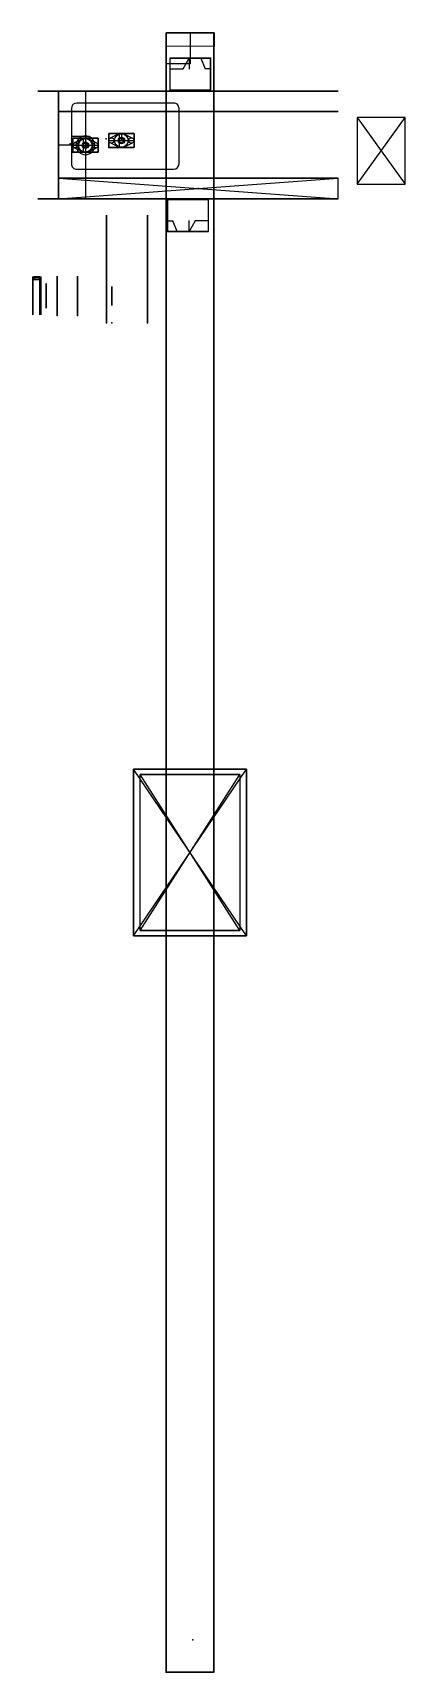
# Model space of a CAD drawing. Header units: centimetres. Extents: x -30 to 39, y -6 to 299.
import ezdxf

# ---------------------------------------------------------------- set-up
doc = ezdxf.new("R2010")
doc.units = ezdxf.units.CM
doc.header["$MEASUREMENT"] = 0
for name, color, linetype in [('End Post Mounting System v12_Sketch1', 7, 'Continuous'), ('End Post Mounting System v12_Sketch10', 7, 'Continuous'), ('End Post Mounting System v12_Sketch11', 7, 'Continuous'), ('End Post Mounting System v12_Sketch12', 7, 'Continuous'), ('End Post Mounting System v12_Sketch13', 7, 'Continuous'), ('End Post Mounting System v12_Sketch14', 7, 'Continuous'), ('End Post Mounting System v12_Sketch15', 7, 'Continuous'), ('End Post Mounting System v12_Sketch16', 7, 'Continuous'), ('End Post Mounting System v12_Sketch17', 7, 'Continuous'), ('End Post Mounting System v12_Sketch18', 7, 'Continuous'), ('End Post Mounting System v12_Sketch19', 7, 'Continuous'), ('End Post Mounting System v12_Sketch2', 7, 'Continuous'), ('End Post Mounting System v12_Sketch3', 7, 'Continuous'), ('End Post Mounting System v12_Sketch4', 7, 'Continuous'), ('End Post Mounting System v12_Sketch5', 7, 'Continuous'), ('End Post Mounting System v12_Sketch6', 7, 'Continuous'), ('End Post Mounting System v12_Sketch7', 7, 'Continuous'), ('End Post Mounting System v12_Sketch8', 7, 'Continuous'), ('End Post Mounting System v12_Sketch9', 7, 'Continuous'), ('End Post v2_Sketch1', 7, 'Continuous'), ('End Post v2_Sketch2', 7, 'Continuous'), ('End Post v2_Sketch3', 7, 'Continuous'), ('Motor Bearing v2_Sketch1', 7, 'Continuous'), ('Motor Bearing v2_Sketch2', 7, 'Continuous'), ('Motor Bearing v2_Sketch3', 7, 'Continuous'), ('Motor Bearing v2_Sketch4', 7, 'Continuous'), ('Motor Bearing v2_Sketch5', 7, 'Continuous'), ('Motor Box v3_Sketch1', 7, 'Continuous'), ('Motor Box v3_Sketch2', 7, 'Continuous'), ('Motor Box v3_Sketch3', 7, 'Continuous'), ('Motor Box v3_Sketch4', 7, 'Continuous'), ('Motor Post End Assembly v17_Sketch1', 7, 'Continuous'), ('Motor Post End Assembly v17_Sketch2', 7, 'Continuous'), ('Motor Post End Assembly v17_Sketch3', 7, 'Continuous'), ('Motor Post End Assembly v17_Sketch4', 7, 'Continuous'), ('motor shaft_wood spacer v1_Sketch1', 7, 'Continuous'), ('motor shaft_wood spacer v1_Sketch2', 7, 'Continuous'), ('Timing Belt Pulley v3_Sketch1', 7, 'Continuous'), ('Timing Belt Pulley v3_Sketch2', 7, 'Continuous'), ('Timing Belt Pulley v3_Sketch3', 7, 'Continuous'), ('Timing Belt Pulley v3_Sketch4', 7, 'Continuous'), ('Timing Belt Pulley v3_Sketch5', 7, 'Continuous'), ('Timing Belt Pulley v3_Sketch6', 7, 'Continuous'), ('Timing Belt Pulley v3_Sketch7', 7, 'Continuous'), ('Timing Belt Pulley v3_Sketch8', 7, 'Continuous'), ('Wood Corner Bracket v1_Sketch1', 7, 'Continuous'), ('Wood Corner Bracket v1_Sketch2', 7, 'Continuous'), ('Wood Corner Bracket v1_Sketch3', 7, 'Continuous'), ('Wood Corner Bracket v1_Sketch4', 7, 'Continuous')]:
    doc.layers.add(name, color=color, linetype=linetype)

# ---------------------------------------------------------------- blocks, each defined once
blk = doc.blocks.new('EndPostv2')
at = {"layer": 'End Post v2_Sketch1'}
for p, q in [((4.45, 0, 4.45), (-4.45, 0, 4.45)), ((-4.45, 0, 4.45), (-4.45, 0, -4.45)), ((-4.45, 0, -4.45), (4.45, 0, -4.45)), ((4.45, 0, 4.45), (-4.45, 0, -4.45)), ((-4.45, 0, 4.45), (4.45, 0, -4.45)), ((4.45, 0, -4.45), (4.45, 0, 4.45))]:
    blk.add_line(p, q, dxfattribs=at)
blk.add_point((0, 0), dxfattribs=at)
blk.add_point((0, 0), dxfattribs=at)
at = {"layer": 'End Post v2_Sketch2'}
for p, q in [((4.45, 304.8, 4.45), (-4.45, 304.8, 4.45)), ((-4.45, 304.8, 4.45), (-4.45, 0, 4.45)), ((-4.45, 304.8, 4.45), (4.45, 304.8, 4.45)), ((4.45, 302.26, 4.45), (-4.45, 302.29, 4.45)), ((0, 304.8, 4.45), (0, 299.03, 4.45)), ((4.45, 0, 4.45), (4.45, 304.8, 4.45)), ((4.45, 304.8, 4.45), (4.45, 302.26, 4.45)), ((0, 299.03, 4.45), (-4.45, 299.03, 4.45)), ((-4.45, 0, 4.45), (4.45, 0, 4.45))]:
    blk.add_line(p, q, dxfattribs=at)
blk.add_point((0, 0, 4.45), dxfattribs=at)
at = {"layer": 'End Post v2_Sketch3'}
for p, q in [((-4.45, 0, 4.45), (-4.45, 304.8, 4.45)), ((-4.45, 304.8, 4.45), (-4.45, 304.8, -4.45)), ((-4.45, 304.8, -4.45), (-4.45, 0, -4.45)), ((-4.45, 299.03, 4.45), (-4.45, 299.06, -4.45)), ((-4.45, 0, -4.45), (-4.45, 0, 4.45))]:
    blk.add_line(p, q, dxfattribs=at)
for p in [(-4.45, 299.06, -4.45), (-4.45, 299.03, 4.45), (-4.45, 299.03, 4.45), (-4.45, 0)]:
    blk.add_point(p, dxfattribs=at)
blk = doc.blocks.new('MotorBoxv3')
at = {"layer": 'Motor Box v3_Sketch1'}
for p, q in [((0, 0), (20, 0)), ((20, 0, -12.3), (0, 0, -12.3)), ((0, 0, -12.3), (0, 0)), ((20, 0), (20, 0, -12.3))]:
    blk.add_line(p, q, dxfattribs=at)
blk.add_point((0, 0), dxfattribs=at)
at = {"layer": 'Motor Box v3_Sketch2'}
for p, q in [((0, 7.62, -11.3), (0, 7.62, -1)), ((1, 7.62), (19, 7.62)), ((19, 7.62, -12.3), (1, 7.62, -12.3)), ((5, 7.62), (5, 7.62, -12.3)), ((5, 7.62), (5, 7.62, -6.15)), ((20, 7.62, -1), (20, 7.62, -11.3))]:
    blk.add_line(p, q, dxfattribs=at)
at = {"layer": 'Motor Box v3_Sketch2', "extrusion": (0, 1, 0)}
blk.add_circle((-5, -6.15, 7.62), 1.75, dxfattribs=at)
for centre, start, end in [((-1, -11.3, 7.62), 270, 0), ((-1, -1, 7.62), 0, 90), ((-19, -1, 7.62), 90, 180), ((-19, -11.3, 7.62), 180, 270)]:
    blk.add_arc(centre, 1, start, end, dxfattribs=at)
at = {"layer": 'Motor Box v3_Sketch2'}
for p in [(0, 7.62), (5, 7.62, -6.15), (10.6, 7.62, -5.66)]:
    blk.add_point(p, dxfattribs=at)
at = {"layer": 'Motor Box v3_Sketch3', "extrusion": (0, 1, 0)}
for radius in [1.75, 1.37]:
    blk.add_circle((-5, -6.15, 6.62), radius, dxfattribs=at)
at = {"layer": 'Motor Box v3_Sketch3'}
blk.add_point((0, 6.62), dxfattribs=at)
at = {"layer": 'Motor Box v3_Sketch4'}
for p, q in [((0, 7.62, -11.3), (0, 7.62, -1)), ((1, 7.62), (19, 7.62)), ((19, 7.62, -12.3), (1, 7.62, -12.3)), ((20, 7.62, -1), (20, 7.62, -11.3))]:
    blk.add_line(p, q, dxfattribs=at)
at = {"layer": 'Motor Box v3_Sketch4', "extrusion": (0, 1, 0)}
blk.add_circle((-5, -6.15, 7.62), 1.75, dxfattribs=at)
for centre, start, end in [((-1, -11.3, 7.62), 270, 0), ((-1, -1, 7.62), 0, 90), ((-19, -1, 7.62), 90, 180), ((-19, -11.3, 7.62), 180, 270)]:
    blk.add_arc(centre, 1, start, end, dxfattribs=at)
at = {"layer": 'Motor Box v3_Sketch4'}
blk.add_point((0, 7.62), dxfattribs=at)
blk = doc.blocks.new('motorshaft_woodspacerv1')
at = {"layer": 'motor shaft_wood spacer v1_Sketch1'}
for p, q in [((0, 0), (7.3, 0)), ((7.3, 0, 8.8), (0, 0, 8.8)), ((0, 0, 8.8), (0, 0)), ((7.3, 0), (7.3, 0, 8.8))]:
    blk.add_line(p, q, dxfattribs=at)
blk.add_point((0, 0), dxfattribs=at)
at = {"layer": 'motor shaft_wood spacer v1_Sketch2'}
for p, q in [((0, 3.81, 8.8), (7.3, 3.81, 8.8)), ((7.3, 3.81), (0, 3.81)), ((0, 3.81), (0, 3.81, 8.8)), ((3.65, 3.81), (3.65, 3.81, 8.8)), ((3.65, 3.81, 8.8), (3.65, 3.81, 4.4)), ((3.65, 3.81, 4.4), (7.3, 3.81, 4.4)), ((7.3, 3.81, 8.8), (7.3, 3.81))]:
    blk.add_line(p, q, dxfattribs=at)
at = {"layer": 'motor shaft_wood spacer v1_Sketch2', "extrusion": (0, 1, 0)}
blk.add_circle((-3.65, 4.4, 3.81), 1.3, dxfattribs=at)
at = {"layer": 'motor shaft_wood spacer v1_Sketch2'}
blk.add_point((0, 3.81), dxfattribs=at)
blk = doc.blocks.new('TimingBeltPulleyv3')
at = {"layer": 'Timing Belt Pulley v3_Sketch1', "extrusion": (0, 1, 0)}
blk.add_circle((0, 0), 3.5, dxfattribs=at)
at = {"layer": 'Timing Belt Pulley v3_Sketch1'}
blk.add_point((0, 0), dxfattribs=at)
at = {"layer": 'Timing Belt Pulley v3_Sketch2', "extrusion": (0, 1, 0)}
for radius in [3.5, 2.35]:
    blk.add_circle((0, 0, 1.5), radius, dxfattribs=at)
at = {"layer": 'Timing Belt Pulley v3_Sketch2'}
blk.add_point((0, 1.5), dxfattribs=at)
at = {"layer": 'Timing Belt Pulley v3_Sketch3', "extrusion": (0, 1, 0)}
for radius in [2.3, 0.4]:
    blk.add_circle((0, 0, 2.5), radius, dxfattribs=at)
at = {"layer": 'Timing Belt Pulley v3_Sketch3'}
blk.add_point((0, 2.5), dxfattribs=at)
at = {"layer": 'Timing Belt Pulley v3_Sketch4'}
for q in [(0.09, 0, -2.5), (0.12, 1.5, -3.5)]:
    blk.add_line((0.12, 0, -3.5), q, dxfattribs=at)
at = {"layer": 'Timing Belt Pulley v3_Sketch4', "extrusion": (0, -1, 0)}
for centre in [(0, 0, -1.5), (0, 0)]:
    blk.add_circle(centre, 3.5, dxfattribs=at)
at = {"layer": 'Timing Belt Pulley v3_Sketch4'}
blk.add_point((0.08, 0.31, -3.5), dxfattribs=at)
at = {"layer": 'Timing Belt Pulley v3_Sketch5'}
for p, q in [((0.11, 0.19, -3.16), (0.11, 1.31, -3.16)), ((0.11, 1.31, -3.16), (0.12, 1.31, -3.56)), ((0.12, 0.19, -3.56), (0.11, 0.19, -3.16)), ((0.12, 1.5, -3.5), (0.12, 1.31, -3.56)), ((0.12, 1.31, -3.56), (0.12, 0.19, -3.56)), ((0.12, 0, -3.5), (0.12, 0.19, -3.56))]:
    blk.add_line(p, q, dxfattribs=at)
for p in [(0.12, 1.5, -3.5), (0.12, 0, -3.5)]:
    blk.add_point(p, dxfattribs=at)
at = {"layer": 'Timing Belt Pulley v3_Sketch6'}
blk.add_line((0.11, 1.31, -3.16), (0.11, 1.31, -3.01), dxfattribs=at)
for p in [(0.08, 0.31, -3.5), (0.11, 1.31, -3.16)]:
    blk.add_point(p, dxfattribs=at)
at = {"layer": 'Timing Belt Pulley v3_Sketch7'}
for p, q in [((0.11, 0.19, -3.16), (0.11, 1.31, -3.16)), ((0.11, 1.31, -3.16), (0.11, 1.31, -3.01)), ((0.11, 1.31, -3.01), (0.11, 0.19, -3.01)), ((0.11, 0.19, -3.01), (0.11, 0.19, -3.16))]:
    blk.add_line(p, q, dxfattribs=at)
for p in [(0.11, 0.19, -3.16), (0.12, 1.5, -3.5)]:
    blk.add_point(p, dxfattribs=at)
at = {"layer": 'Timing Belt Pulley v3_Sketch8'}
for p, q in [((-3.13, 1.31, 0.03), (-3.01, 1.31, 0.03)), ((-3, 1.31, -0.2), (-3.12, 1.31, -0.2)), ((-2.99, 1.31, 0.34), (-3.11, 1.31, 0.36)), ((-3.08, 1.31, -0.53), (-2.97, 1.31, -0.51)), ((-3.07, 1.31, 0.59), (-2.96, 1.31, 0.57)), ((-2.92, 1.31, -0.73), (-3.04, 1.31, -0.76)), ((-2.88, 1.31, 0.87), (-3, 1.31, 0.91)), ((-2.94, 1.31, -1.07), (-2.83, 1.31, -1.03)), ((-2.92, 1.31, 1.13), (-2.81, 1.31, 1.09)), ((-2.74, 1.31, -1.24), (-2.85, 1.31, -1.29)), ((-2.68, 1.31, 1.37), (-2.79, 1.31, 1.43)), ((-2.71, 1.31, -1.58), (-2.6, 1.31, -1.52)), ((-2.67, 1.31, 1.63), (-2.57, 1.31, 1.57)), ((-2.48, 1.31, -1.71), (-2.58, 1.31, -1.78)), ((-2.39, 1.31, 1.83), (-2.49, 1.31, 1.91)), ((-2.38, 1.31, -2.04), (-2.29, 1.31, -1.96)), ((-2.34, 1.31, 2.09), (-2.25, 1.31, 2)), ((-2.13, 1.31, -2.12), (-2.23, 1.31, -2.21)), ((-2.03, 1.31, 2.23), (-2.11, 1.31, 2.32)), ((-1.98, 1.31, -2.44), (-1.9, 1.31, -2.34)), ((-1.93, 1.31, 2.48), (-1.86, 1.31, 2.37)), ((-1.72, 1.31, -2.47), (-1.8, 1.31, -2.58)), ((-1.6, 1.31, 2.55), (-1.67, 1.31, 2.67)), ((-1.52, 1.31, -2.75), (-1.45, 1.31, -2.64)), ((-1.46, 1.31, 2.79), (-1.4, 1.31, 2.67)), ((-1.25, 1.31, -2.74), (-1.31, 1.31, -2.86)), ((-1.11, 1.31, 2.8), (-1.16, 1.31, 2.93)), ((-1, 1.31, -2.99), (-0.96, 1.31, -2.86)), ((-0.94, 1.31, 3.01), (-0.9, 1.31, 2.87)), ((-0.74, 1.31, -2.92), (-0.78, 1.31, -3.06)), ((-0.6, 1.31, 2.95), (-0.62, 1.31, 3.09)), ((-0.46, 1.31, -3.12), (-0.43, 1.31, -2.98)), ((-0.39, 1.31, 3.14), (-0.38, 1.31, 2.99)), ((-0.21, 1.31, -3), (-0.22, 1.31, -3.15)), ((-0.06, 1.31, 3.01), (-0.06, 1.31, 3.16)), ((0.11, 1.31, -3.16), (0.11, 1.31, -3.01)), ((0.17, 1.31, 3.16), (0.16, 1.31, 3.01)), ((0.33, 1.31, -2.99), (0.35, 1.31, -3.15)), ((0.48, 1.31, 2.97), (0.5, 1.31, 3.13)), ((0.67, 1.31, -3.1), (0.64, 1.31, -2.94)), ((0.74, 1.31, 3.08), (0.7, 1.31, 2.93)), ((0.86, 1.31, -2.88), (0.9, 1.31, -3.04)), ((1, 1.31, 2.84), (1.06, 1.31, 2.99)), ((1.22, 1.31, -2.93), (1.16, 1.31, -2.78)), ((1.28, 1.31, 2.91), (1.21, 1.31, 2.76)), ((1.36, 1.31, -2.68), (1.43, 1.31, -2.84)), ((1.49, 1.31, 2.61), (1.58, 1.31, 2.76)), ((1.72, 1.31, -2.67), (1.64, 1.31, -2.53)), ((1.78, 1.31, 2.64), (1.68, 1.31, 2.5)), ((1.82, 1.31, -2.4), (1.92, 1.31, -2.54)), ((1.93, 1.31, 2.31), (2.05, 1.31, 2.44)), ((2.18, 1.31, -2.33), (2.06, 1.31, -2.2)), ((2.23, 1.31, 2.28), (2.1, 1.31, 2.16)), ((2.22, 1.31, -2.04), (2.35, 1.31, -2.16)), ((2.31, 1.31, 1.92), (2.45, 1.31, 2.04)), ((2.56, 1.31, -1.9), (2.42, 1.31, -1.79)), ((2.6, 1.31, 1.85), (2.45, 1.31, 1.75)), ((2.54, 1.31, -1.61), (2.7, 1.31, -1.71)), ((2.62, 1.31, 1.48), (2.78, 1.31, 1.57)), ((2.86, 1.31, -1.42), (2.7, 1.31, -1.33)), ((2.89, 1.31, 1.36), (2.73, 1.31, 1.28)), ((2.79, 1.31, -1.13), (2.96, 1.31, -1.2)), ((2.84, 1.31, 0.99), (3.02, 1.31, 1.05)), ((3.07, 1.31, -0.88), (2.9, 1.31, -0.83)), ((3.09, 1.31, 0.82), (2.91, 1.31, 0.77)), ((2.95, 1.31, -0.61), (3.13, 1.31, -0.65)), ((2.97, 1.31, 0.46), (3.16, 1.31, 0.49)), ((3.19, 1.31, 0.25), (3, 1.31, 0.24)), ((3.18, 1.31, -0.32), (3, 1.31, -0.3)), ((3.01, 1.31, -0.07), (3.2, 1.31, -0.08))]:
    blk.add_line(p, q, dxfattribs=at)
at = {"layer": 'Timing Belt Pulley v3_Sketch8', "extrusion": (-2.87688e-17, -1, 1.90302e-18)}
blk.add_circle((0, 0, -1.31), 3.5, dxfattribs=at)
for centre, radius, start, end in [((0.03, 0, -1.31), 3.16, 179.4394, 183.675), ((0.03, 0, -1.31), 3.16, 169.2646, 173.501), ((0.03, 0, -1.31), 3.16, 189.6132, 193.8495), ((0, -0.03, -1.31), 3.01, 172.7869, 178.7869), ((0.01, -0.03, -1.31), 3.01, 183.0726, 189.0726), ((0.03, 0, -1.31), 3.16, 159.0854, 163.3241), ((-0.01, -0.03, -1.31), 3.01, 162.5012, 168.5012), ((0.03, 0, -1.31), 3.16, 199.7898, 204.0283), ((0.01, -0.03, -1.31), 3.01, 193.3583, 199.3583), ((-0.01, -0.03, -1.31), 3.01, 152.2155, 158.2155), ((0.03, 0, -1.31), 3.16, 148.8982, 153.1406), ((0.02, -0.03, -1.31), 3.01, 203.644, 209.644), ((0.03, 0, -1.31), 3.16, 209.9726, 214.2146), ((-0.02, -0.03, -1.31), 3.01, 141.9298, 147.9298), ((0.03, 0, -1.31), 3.16, 138.7001, 142.9474), ((0.02, -0.03, -1.31), 3.01, 213.9298, 219.9298), ((0.03, 0, -1.31), 3.16, 220.1649, 224.4118), ((-0.02, -0.03, -1.31), 3.01, 131.644, 137.644), ((0.03, -0.02, -1.31), 3.01, 224.2155, 230.2155), ((0.03, 0, -1.31), 3.16, 128.488, 132.7415), ((0.03, 0, -1.31), 3.16, 230.3697, 234.6226), ((-0.03, -0.02, -1.31), 3.01, 121.3583, 127.3583), ((0.03, -0.02, -1.31), 3.01, 234.5012, 240.5012), ((0.03, 0, -1.31), 3.16, 118.2597, 122.5202), ((0.03, 0, -1.31), 3.16, 240.5896, 244.8494), ((-0.03, -0.02, -1.31), 3.01, 111.0726, 117.0726), ((0.03, -0.01, -1.31), 3.01, 244.7869, 250.7869), ((0.03, 0, -1.31), 3.16, 108.0134, 112.2815), ((0.03, 0, -1.31), 3.16, 250.8267, 255.0943), ((-0.03, -0.01, -1.31), 3.01, 100.7869, 106.7869), ((0.03, -0.01, -1.31), 3.01, 255.0726, 261.0726), ((0.03, 0, -1.31), 3.16, 97.7476, 102.024), ((0.03, 0, -1.31), 3.16, 261.0827, 265.3583), ((-0.03, 0, -1.31), 3.01, 90.5012, 96.5012), ((0.03, 0, -1.31), 3.01, 265.3583, 271.3583), ((0.03, 0, -1.31), 3.16, 87.4619, 91.7467), ((0.03, 0, -1.31), 3.16, 271.3583, 275.6424), ((-0.03, 0, -1.31), 3.01, 80.2155, 86.2155), ((0.03, 0.01, -1.31), 3.01, 275.644, 281.644), ((0.03, 0, -1.31), 3.16, 77.1562, 81.4492), ((0.03, 0, -1.31), 3.16, 281.6541, 285.9464), ((-0.03, 0.01, -1.31), 3.01, 69.9298, 75.9298), ((0.03, 0.01, -1.31), 3.01, 285.9298, 291.9298), ((0.03, 0, -1.31), 3.16, 66.8312, 71.1321), ((-0.03, 0.01, -1.31), 3.01, 59.644, 65.644), ((0.03, 0, -1.31), 3.16, 291.9696, 296.2699), ((0.03, 0.02, -1.31), 3.01, 296.2155, 302.2155), ((0.03, 0, -1.31), 3.16, 56.488, 60.7963), ((-0.03, 0.02, -1.31), 3.01, 49.3583, 55.3583), ((0.03, 0, -1.31), 3.16, 302.3039, 306.6116), ((0.03, 0.02, -1.31), 3.01, 306.5012, 312.5012), ((0.03, 0, -1.31), 3.16, 46.1286, 50.4435), ((-0.02, 0.02, -1.31), 3.01, 39.0726, 45.0726), ((0.03, 0, -1.31), 3.16, 312.6554, 316.9697), ((0.02, 0.03, -1.31), 3.01, 316.7869, 322.7869), ((0.03, 0, -1.31), 3.16, 35.7554, 40.0757), ((-0.02, 0.03, -1.31), 3.01, 28.7869, 34.7869), ((0.02, 0.03, -1.31), 3.01, 327.0726, 333.0726), ((0.03, 0, -1.31), 3.16, 323.022, 327.3419), ((-0.01, 0.03, -1.31), 3.01, 18.5012, 24.5012), ((0.03, 0, -1.31), 3.16, 25.3711, 29.6956), ((0.01, 0.03, -1.31), 3.01, 337.3583, 343.3583), ((0.03, 0, -1.31), 3.16, 333.4012, 337.7254), ((-0.01, 0.03, -1.31), 3.01, 8.2155, 14.2155), ((0, 0.03, -1.31), 3.01, 347.644, 353.644), ((0, 0.03, -1.31), 3.01, 357.9298, 3.9298), ((0.03, 0, -1.31), 3.16, 14.9789, 19.3063), ((0.03, 0, -1.31), 3.16, 343.7898, 348.117), ((0.03, 0, -1.31), 3.16, 4.5822, 8.9111), ((0.03, 0, -1.31), 3.16, 354.1847, 358.5134)]:
    blk.add_arc(centre, radius, start, end, dxfattribs=at)
at = {"layer": 'Timing Belt Pulley v3_Sketch8'}
blk.add_point((0, 1.31), dxfattribs=at)
blk = doc.blocks.new('MotorBearingv2')
at = {"layer": 'Motor Bearing v2_Sketch1'}
for p, q in [((0, 0), (2.6, 0)), ((2.6, 0, 4.7), (0, 0, 4.7)), ((0, 0, 4.7), (0, 0)), ((2.6, 0), (2.6, 0, 4.7))]:
    blk.add_line(p, q, dxfattribs=at)
blk.add_point((0, 0), dxfattribs=at)
at = {"layer": 'Motor Bearing v2_Sketch2'}
for p, q in [((0, 1, 4.7), (2.6, 1, 4.7)), ((2.6, 1), (0, 1)), ((0, 1), (0, 1, 4.7)), ((1.3, 1), (1.3, 1, 4.7)), ((2.6, 1, 2.35), (1.3, 1, 2.35)), ((2.6, 1, 4.7), (2.6, 1))]:
    blk.add_line(p, q, dxfattribs=at)
at = {"layer": 'Motor Bearing v2_Sketch2', "extrusion": (0, 1, 0)}
blk.add_circle((-1.3, 2.35, 1), 1.25, dxfattribs=at)
at = {"layer": 'Motor Bearing v2_Sketch2'}
blk.add_point((0, 1), dxfattribs=at)
at = {"layer": 'Motor Bearing v2_Sketch3', "extrusion": (0, 1, 0)}
for radius in [1.25, 0.6]:
    blk.add_circle((-1.3, 2.35, 1), radius, dxfattribs=at)
at = {"layer": 'Motor Bearing v2_Sketch3'}
blk.add_point((0, 1), dxfattribs=at)
at = {"layer": 'Motor Bearing v2_Sketch4', "extrusion": (0, 1, 0)}
for radius in [0.6, 0.4]:
    blk.add_circle((-1.3, 2.35, 1.35), radius, dxfattribs=at)
at = {"layer": 'Motor Bearing v2_Sketch4'}
blk.add_point((0, 1.35), dxfattribs=at)
at = {"layer": 'Motor Bearing v2_Sketch5'}
for p, q in [((0, 0.5), (0, 0.5, 4.7)), ((0, 0.5, 4.7), (2.6, 0.5, 4.7)), ((2.6, 0.5), (0, 0.5)), ((2.6, 0.5), (0, 0.5)), ((0, 0.5, 2), (0.85, 0.5, 0.28)), ((0, 0.5, 2), (2.6, 0.5, 2)), ((0, 0.5, 4.7), (1.3, 0.5, 4.7)), ((0, 0.5, 4.7), (0, 0.5, 2.7)), ((0, 0.5, 2.7), (0.85, 0.5, 4.42)), ((2.6, 0.5, 2), (1.75, 0.5, 0.28)), ((2.6, 0.5, 2.7), (1.75, 0.5, 4.42)), ((2.6, 0.5, 4.7), (2.6, 0.5)), ((2.6, 0.5, 4.7), (2.6, 0.5, 2.7))]:
    blk.add_line(p, q, dxfattribs=at)
at = {"layer": 'Motor Bearing v2_Sketch5', "extrusion": (0, 1, 0)}
for centre, radius in [((-1.3, 2.35, 0.5), 1.25), ((-1.3, 0.5, 0.5), 0.5), ((-1.3, 4.2, 0.5), 0.5)]:
    blk.add_circle(centre, radius, dxfattribs=at)
at = {"layer": 'Motor Bearing v2_Sketch5'}
for p in [(0, 0.5), (1.3, 0.5), (1.6, 0.5, -0.5)]:
    blk.add_point(p, dxfattribs=at)
blk = doc.blocks.new('EndPostMountingSystemv12')
at = {"layer": 'End Post Mounting System v12_Sketch1'}
for p, q in [((1.91, 0, 26), (-1.91, 0, 26)), ((-1.91, 0, 26), (-1.91, 0, -26)), ((-1.91, 0, -26), (1.91, 0, -26)), ((1.91, 0, 26), (-1.91, 0, -26)), ((-1.91, 0, 26), (1.91, 0, -26)), ((1.91, 0, -26), (1.91, 0, 26))]:
    blk.add_line(p, q, dxfattribs=at)
blk.add_point((0, 0), dxfattribs=at)
blk.add_point((0, 0), dxfattribs=at)
at = {"layer": 'End Post Mounting System v12_Sketch10'}
blk.add_point((1.91, 4.45), dxfattribs=at)
at = {"layer": 'End Post Mounting System v12_Sketch11'}
for p, q in [((14.29, 0, 26), (14.29, 8.89, 26)), ((14.29, 8.89, 26), (14.29, 8.89, -26)), ((14.29, 8.89, -26), (14.29, 0, -26)), ((14.29, 0, -26), (14.29, 8.89, -26)), ((14.29, 4.45, -26), (14.29, 4.45, 26)), ((14.29, 0, -17.11), (14.29, 3.81, -17.11)), ((14.29, 3.81, -17.11), (14.29, 3.81, -26)), ((14.29, 3.81, -26), (14.29, 0, -26)), ((14.29, 0, -26), (14.29, 0, 26)), ((14.29, 0, 26), (14.29, 0, -26)), ((14.29, 0, -26), (14.29, 0, -17.11))]:
    blk.add_line(p, q, dxfattribs=at)
blk.add_point((14.29, 0), dxfattribs=at)
at = {"layer": 'End Post Mounting System v12_Sketch12'}
for p, q in [((14.29, 0, 26), (14.29, 8.89, 26)), ((14.29, 8.89, 26), (14.29, 8.89, -26)), ((14.29, 8.89, -26), (14.29, 3.81, -26)), ((14.29, 3.81, -17.11), (14.29, 0, -17.11)), ((14.29, 3.81, -26), (14.29, 3.81, -17.11)), ((14.29, 0, -8.22), (14.29, 3.81, -8.22)), ((14.29, 3.81, -8.22), (14.29, 3.81, -17.11)), ((14.29, 3.81, -17.11), (14.29, 0, -17.11)), ((14.29, 0, -17.11), (14.29, 0, 26)), ((14.29, 0, -17.11), (14.29, 0, -8.22))]:
    blk.add_line(p, q, dxfattribs=at)
blk.add_point((14.29, 0), dxfattribs=at)
at = {"layer": 'End Post Mounting System v12_Sketch13'}
for p, q in [((14.29, 0, 26), (14.29, 8.89, 26)), ((14.29, 8.89, 26), (14.29, 8.89, -26)), ((14.29, 8.89, -26), (14.29, 3.81, -26)), ((14.29, 0, 26), (14.29, 8.89, 26)), ((14.29, 4.72, 0.68), (14.29, 6.62, 0.68)), ((14.29, 6.62, 0.68), (14.29, 6.62, 26)), ((14.29, 6.62, 26), (14.29, 2.81, 26)), ((14.29, 2.81, 0.68), (14.29, 6.62, 0.68)), ((14.29, 4.45, 26), (14.29, 5, -26)), ((14.29, 3.81, 0.67), (14.29, 4.72, 0.68)), ((14.29, 3.81, -26), (14.29, 3.81, 0.67)), ((14.29, 3.81, 0.67), (14.29, 0, 0.67)), ((14.29, 2.81, 26), (14.29, 2.81, 0.68)), ((14.29, 0, 0.67), (14.29, 0, 26))]:
    blk.add_line(p, q, dxfattribs=at)
blk.add_point((14.29, 0), dxfattribs=at)
at = {"layer": 'End Post Mounting System v12_Sketch14'}
for p, q in [((3.58, 25.57, 22.58), (3.58, 25.57, 4.58)), ((14.88, 25.57, 23.58), (4.58, 25.57, 23.58)), ((4.58, 25.57, 3.58), (14.88, 25.57, 3.58)), ((9.73, 25.57, 23.58), (9.73, 25.57, 20.31)), ((15.88, 25.57, 4.58), (15.88, 25.57, 22.58)), ((14.29, 6.62, 26), (1.91, 6.62, 26)), ((14.29, 6.62, 26), (8.1, 6.62, 26))]:
    blk.add_line(p, q, dxfattribs=at)
at = {"layer": 'End Post Mounting System v12_Sketch14', "extrusion": (-1.0783e-14, -1, -7.01347e-30)}
for centre, start, end in [((4.58, 22.58, -25.57), 90, 180), ((4.58, 4.58, -25.57), 180, 270), ((14.88, 22.58, -25.57), 360, 90), ((14.88, 4.58, -25.57), 270, 360)]:
    blk.add_arc(centre, 1, start, end, dxfattribs=at)
at = {"layer": 'End Post Mounting System v12_Sketch14'}
for p in [(0, 25.57), (14.29, 6.62, 26)]:
    blk.add_point(p, dxfattribs=at)
at = {"layer": 'End Post Mounting System v12_Sketch15'}
blk.add_line((8.1, 6.62, 26), (8.1, 6.62, 22.73), dxfattribs=at)
at = {"layer": 'End Post Mounting System v12_Sketch15', "extrusion": (0, 1, 0)}
blk.add_circle((-8.03, 20.98, 6.62), 1.75, dxfattribs=at)
at = {"layer": 'End Post Mounting System v12_Sketch15'}
for p in [(8.1, 6.62, 13.34), (8.1, 6.62, 26)]:
    blk.add_point(p, dxfattribs=at)
at = {"layer": 'End Post Mounting System v12_Sketch16', "extrusion": (-1.0783e-14, -1, -5.82735e-29)}
for radius in [1.37, 0.4]:
    blk.add_circle((8.03, 20.98, -4.08), radius, dxfattribs=at)
at = {"layer": 'End Post Mounting System v12_Sketch16'}
blk.add_point((0, 4.08), dxfattribs=at)
at = {"layer": 'End Post Mounting System v12_Sketch17'}
for q in [(8.03, -3.92, 20.98), (7.63, -4.42, 20.98)]:
    blk.add_line((7.63, -3.92, 20.98), q, dxfattribs=at)
for p in [(0, -3.92), (7.63, -3.92, 20.98), (7.63, -3.92, 20.98), (7.63, -3.92, 20.98), (7.63, -3.92, 20.98), (8.03, -3.92, 20.98), (8.03, -3.92, 20.98), (8.03, -3.92, 20.98)]:
    blk.add_point(p, dxfattribs=at)
at = {"layer": 'End Post Mounting System v12_Sketch18'}
for p, q in [((7.68, -3.72, 20.98), (7.63, -3.72, 20.98)), ((7.63, -3.72, 20.98), (7.63, -3.82, 20.98)), ((7.63, -3.92, 20.98), (7.63, -3.82, 20.98)), ((7.63, -3.82, 20.98), (7.68, -3.82, 20.98)), ((7.68, -3.82, 20.98), (7.68, -3.72, 20.98))]:
    blk.add_line(p, q, dxfattribs=at)
for p in [(7.63, -3.92, 20.98), (7.63, -4.42, 20.98)]:
    blk.add_point(p, dxfattribs=at)
at = {"layer": 'End Post Mounting System v12_Sketch19'}
for p, q in [((18.09, 0, 20.98), (-1.91, 0, 20.98)), ((7.63, -3.92, 20.98), (7.63, -2.92, 20.98)), ((7.63, -2.92, 20.98), (7.68, -2.92, 20.98)), ((7.63, -3.02, 20.98), (7.63, -2.92, 20.98)), ((7.68, -3.02, 20.98), (7.63, -3.02, 20.98)), ((7.68, -2.92, 20.98), (7.68, -3.02, 20.98))]:
    blk.add_line(p, q, dxfattribs=at)
blk.add_point((7.63, -4.42, 20.98), dxfattribs=at)
at = {"layer": 'End Post Mounting System v12_Sketch2'}
for p, q in [((1.91, 8.89, 26), (-1.91, 8.89, 26)), ((-1.91, 8.89, 26), (-1.91, 0, 26)), ((1.91, 0, 26), (1.91, 8.89, 26)), ((-1.91, 0, 26), (1.91, 0, 26))]:
    blk.add_line(p, q, dxfattribs=at)
blk.add_point((0, 0, 26), dxfattribs=at)
at = {"layer": 'End Post Mounting System v12_Sketch3'}
for p, q in [((-1.91, 0, 26), (-1.91, 8.89, 26)), ((-1.91, 8.89, 26), (-1.91, 8.89, -26)), ((-1.91, 8.89, -26), (-1.91, 0, -26)), ((-1.91, 0, 29.81), (-1.91, 8.89, 29.81)), ((-1.91, 8.89, 29.81), (-1.91, 8.89, 26)), ((-1.91, 8.89, 26), (-1.91, 0, 26)), ((-1.91, 0, -26), (-1.91, 0, 26)), ((-1.91, 0, 26), (-1.91, 0, 29.81))]:
    blk.add_line(p, q, dxfattribs=at)
blk.add_point((-1.91, 0), dxfattribs=at)
at = {"layer": 'End Post Mounting System v12_Sketch4'}
for p, q in [((1.91, 0, 26), (1.91, 8.89, 26)), ((1.91, 8.89, 26), (18.09, 8.89, 26)), ((18.09, 8.89, 26), (14.29, 8.89, 26)), ((14.29, 8.89, 26), (14.29, 0, 26)), ((18.09, 8.89, 26), (18.09, 0, 26)), ((18.09, 0, 26), (18.09, 8.89, 26)), ((18.09, 0, 26), (1.91, 0, 26)), ((14.29, 0, 26), (18.09, 0, 26))]:
    blk.add_line(p, q, dxfattribs=at)
blk.add_point((0, 0, 26), dxfattribs=at)
at = {"layer": 'End Post Mounting System v12_Sketch5'}
for p, q in [((13.19, 0, -29.55), (0.81, 0, -29.55)), ((0.81, 0, -29.55), (0.81, 0, -38.45)), ((0.81, 0, -38.45), (13.19, 0, -38.45)), ((13.19, 0, -29.55), (0.81, 0, -38.45)), ((0.81, 0, -29.55), (13.19, 0, -38.45)), ((13.19, 0, -38.45), (13.19, 0, -29.55))]:
    blk.add_line(p, q, dxfattribs=at)
for p in [(0, 0), (7, 0, -34)]:
    blk.add_point(p, dxfattribs=at)
at = {"layer": 'End Post Mounting System v12_Sketch6'}
for p, q in [((14.29, 0, 26), (14.29, 8.89, 26)), ((14.29, 8.89, 26), (14.29, 8.89, -26)), ((14.29, 8.89, -26), (14.29, 0, -26)), ((14.29, 0, 17.11), (14.29, 3.81, 17.11)), ((14.29, 3.81, 17.11), (14.29, 3.81, 26)), ((14.29, 3.81, 26), (14.29, 0, 26)), ((14.29, 0, -26), (14.29, 0, 26)), ((14.29, 0, 26), (14.29, 0, 17.11))]:
    blk.add_line(p, q, dxfattribs=at)
blk.add_point((14.29, 0), dxfattribs=at)
at = {"layer": 'End Post Mounting System v12_Sketch7'}
for p, q in [((14.29, 3.81, 26), (14.29, 8.89, 26)), ((14.29, 8.89, 26), (14.29, 8.89, -26)), ((14.29, 8.89, -26), (14.29, 0, -26)), ((14.29, 3.81, 17.11), (14.29, 3.81, 26)), ((14.29, 0, 17.11), (14.29, 3.81, 17.11)), ((14.29, 0, 8.22), (14.29, 3.81, 8.22)), ((14.29, 3.81, 8.22), (14.29, 3.81, 17.11)), ((14.29, 3.81, 17.11), (14.29, 0, 17.11)), ((14.29, 0, -26), (14.29, 0, 17.11)), ((14.29, 0, 17.11), (14.29, 0, 8.22))]:
    blk.add_line(p, q, dxfattribs=at)
blk.add_point((14.29, 0), dxfattribs=at)
at = {"layer": 'End Post Mounting System v12_Sketch8'}
for p, q in [((1.91, 0, -26), (1.91, 8.89, -26)), ((1.91, 8.89, -26), (1.91, 8.89, 26)), ((1.91, 8.89, 26), (1.91, 3.81, 26)), ((1.91, 3.81, 8.22), (1.91, 0, 8.22)), ((1.91, 3.81, 26), (1.91, 3.81, 8.22)), ((1.91, 0, -0.67), (1.91, 3.81, -0.67)), ((1.91, 3.81, -0.67), (1.91, 3.81, 8.22)), ((1.91, 3.81, 8.22), (1.91, 0, 8.22)), ((1.91, 0, 8.22), (1.91, 0, -26)), ((1.91, 0, 8.22), (1.91, 0, -0.67))]:
    blk.add_line(p, q, dxfattribs=at)
blk.add_point((1.91, 0), dxfattribs=at)
at = {"layer": 'End Post Mounting System v12_Sketch9'}
for p, q in [((1.91, 0, -26), (1.91, 8.89, -26)), ((1.91, 8.89, -26), (1.91, 8.89, 26)), ((1.91, 8.89, 26), (1.91, 0, 26)), ((1.91, 0, 26), (1.91, 0, -26))]:
    blk.add_line(p, q, dxfattribs=at)
blk.add_point((1.91, 0), dxfattribs=at)
at = {"extrusion": (-1, 3.60822e-16, -1.45442e-14), "rotation": 180}
blk.add_blockref('TimingBeltPulleyv3', (-277.89, 30.76, 19.98), dxfattribs=at)
at = {"extrusion": (1.09805e-16, -1, -1.7744e-13)}
blk.add_blockref('MotorBoxv3', (-24.98, 9.46, -271.74), dxfattribs=at)
at = {"extrusion": (-1.09805e-16, 1, 1.66934e-13), "rotation": 180}
blk.add_blockref('motorshaft_woodspacerv1', (23.63, 26.24, 273.49), dxfattribs=at)
at = {"extrusion": (2.73275e-29, -1.74721e-14, -1), "rotation": 180}
blk.add_blockref('MotorBearingv2', (-7.62, -1.56, -16.64), dxfattribs=at)
blk = doc.blocks.new('WoodCornerBracketv1')
at = {"layer": 'Wood Corner Bracket v1_Sketch1'}
for p, q in [((0, 0), (3.7, 0)), ((3.7, 0, 7.6), (0, 0, 7.6)), ((0, 0, 7.6), (0, 0)), ((3.7, 0), (3.7, 0, 7.6))]:
    blk.add_line(p, q, dxfattribs=at)
blk.add_point((0, 0), dxfattribs=at)
at = {"layer": 'Wood Corner Bracket v1_Sketch2'}
for p, q in [((0, 0), (0, 6.1)), ((0, 6.1), (3.7, 6.1)), ((3.7, 6.1), (3.7, 0)), ((3.55, 5.95), (0, 5.95)), ((0, 5.95), (0, 0)), ((3.55, 0), (3.55, 5.95)), ((3.7, 0), (0, 0)), ((0, 0), (3.55, 0))]:
    blk.add_line(p, q, dxfattribs=at)
blk.add_point((0, 0), dxfattribs=at)
at = {"layer": 'Wood Corner Bracket v1_Sketch3'}
for p, q in [((3.55, 0, 7.6), (3.55, 5.95, 7.6)), ((3.55, 5.95, 7.6), (3.55, 5.95)), ((3.55, 5.95), (3.55, 0)), ((3.55, 0, 7.6), (3.55, 2, 7.6)), ((3.55, 2, 7.6), (3.55, 2, 5.1)), ((3.55, 0), (3.55, 2)), ((3.55, 2), (3.55, 2, 1)), ((3.55, 2, 5.1), (3.55, 0, 4)), ((3.55, 0, 1.8), (3.55, 2, 1)), ((3.55, 0), (3.55, 0, 7.6)), ((3.55, 0, 5), (3.55, 0, 4)), ((3.55, 0, 1), (3.55, 0, 1.8)), ((3.55, 0, 1.8), (3.55, 0, 4))]:
    blk.add_line(p, q, dxfattribs=at)
blk.add_point((3.55, 0), dxfattribs=at)
at = {"layer": 'Wood Corner Bracket v1_Sketch4'}
for p, q in [((3.55, 5.95, 7.6), (0, 5.95, 7.6)), ((0, 5.95, 7.6), (0, 5.95)), ((0, 5.95), (3.55, 5.95)), ((0, 5.95, 7.6), (0, 5.95, 5.1)), ((0, 5.95, 5.1), (2.05, 5.95, 5.1)), ((0, 5.95, 5.1), (2.05, 5.95, 4.1)), ((0, 5.95), (2.05, 5.95)), ((0, 5.95), (0, 5.95, 1)), ((2.05, 5.95, 1.8), (0, 5.95, 1)), ((2.05, 5.95, 5.1), (2.05, 5.95, 4.1)), ((2.05, 5.95), (2.05, 5.95, 1.8)), ((2.05, 5.95, 1.8), (2.05, 5.95, 4.1)), ((3.55, 5.95), (3.55, 5.95, 7.6)), ((3.7, 0, 4), (3.7, 2.05, 4))]:
    blk.add_line(p, q, dxfattribs=at)
for p in [(0, 5.95), (3.7, 0, 4)]:
    blk.add_point(p, dxfattribs=at)

msp = doc.modelspace()

# ---------------------------------------------------------------- linework, layer by layer
at = {"layer": 'Motor Post End Assembly v17_Sketch1'}
for p, q in [((3.91, 298.81, 16.28), (-4.98, 298.81, 16.28)), ((-4.98, 298.81, 16.28), (-4.98, -5.99, 16.28)), ((3.91, -5.99, 16.28), (3.91, 298.81, 16.28)), ((-9.78, 131.91, 16.28), (-9.78, 160.91, 16.28)), ((-9.78, 160.91, 16.28), (8.72, 160.91, 16.28)), ((8.72, 131.91, 16.28), (-9.78, 160.91, 16.28)), ((-9.78, 131.91, 16.28), (8.72, 160.91, 16.28)), ((8.72, 160.91, 16.28), (-9.78, 160.91, 16.28)), ((8.72, 160.91, 16.28), (8.72, 131.91, 16.28)), ((8.72, 131.91, 16.28), (-9.78, 131.91, 16.28)), ((-9.78, 131.91, 16.28), (8.72, 131.91, 16.28)), ((-4.98, -5.99, 16.28), (3.91, -5.99, 16.28))]:
    msp.add_line(p, q, dxfattribs=at)
for p in [(-0.53, 146.41, 16.28), (0, 0, 16.28)]:
    msp.add_point(p, dxfattribs=at)
at = {"layer": 'Motor Post End Assembly v17_Sketch2'}
for p, q in [((-11.03, 130.91, 28.98), (-11.03, 161.91, 28.98)), ((-11.03, 161.91, 28.98), (9.97, 161.91, 28.98)), ((9.97, 130.91, 28.98), (-11.03, 161.91, 28.98)), ((-11.03, 130.91, 28.98), (9.97, 161.91, 28.98)), ((9.97, 161.91, 28.98), (9.97, 130.91, 28.98)), ((9.97, 130.91, 28.98), (-11.03, 130.91, 28.98))]:
    msp.add_line(p, q, dxfattribs=at)
msp.add_point((-0.53, 146.41, 28.98), dxfattribs=at)
msp.add_point((-0.53, 146.41, 28.98), dxfattribs=at)
at = {"layer": 'Motor Post End Assembly v17_Sketch3'}
for p, q in [((9.97, 161.91, 30.48), (-11.03, 161.91, 30.48)), ((-11.03, 161.91, 30.48), (-11.03, 130.91, 30.48)), ((9.97, 130.91, 30.48), (9.97, 161.91, 30.48)), ((-9.78, 131.91, 30.48), (-9.78, 160.91, 30.48)), ((-9.78, 160.91, 30.48), (8.72, 160.91, 30.48)), ((8.72, 131.91, 30.48), (-9.78, 160.91, 30.48)), ((-9.78, 131.91, 30.48), (8.72, 160.91, 30.48)), ((8.72, 160.91, 30.48), (8.72, 131.91, 30.48)), ((8.72, 131.91, 30.48), (-9.78, 131.91, 30.48)), ((-11.03, 130.91, 30.48), (9.97, 130.91, 30.48))]:
    msp.add_line(p, q, dxfattribs=at)
for p in [(-0.53, 146.41, 30.48), (0, 0, 30.48)]:
    msp.add_point(p, dxfattribs=at)
at = {"layer": 'Motor Post End Assembly v17_Sketch4'}
for p, q in [((27, 287.95, 16.35), (-28.81, 287.95, 16.35)), ((-28.81, 287.95, 16.35), (-28.81, 287.95, 25.24)), ((-28.81, 287.95, 25.24), (27, 287.95, 25.24)), ((27, 287.95, 25.24), (27, 287.95, 16.35))]:
    msp.add_line(p, q, dxfattribs=at)
for p in [(0, 287.95), (3.91, 287.95, 16.28), (3.91, 287.95, 16.28), (9.65, 287.95, 14.22)]:
    msp.add_point(p, dxfattribs=at)

# ---------------------------------------------------------------- block references
msp.add_blockref('EndPostv2', (-0.53, -5.99, 11.83))
at = {"extrusion": (-1, 3.33067e-16, -1.45442e-14), "rotation": 269.9999999999905}
msp.add_blockref('WoodCornerBracketv1', (-294.1, 19.9, -3.3), dxfattribs=at)
at = {"extrusion": (-1, 3.60822e-16, -1.45442e-14), "rotation": 180}
msp.add_blockref('EndPostMountingSystemv12', (-269.86, 25.24, -1), dxfattribs=at)
at = {"extrusion": (1, -5.13478e-16, 2.22343e-16)}
msp.add_blockref('MotorBearingv2', (276.59, 26.26, -22.33), dxfattribs=at)
at = {"extrusion": (1, -2.77556e-16, 1.45442e-14), "rotation": 270.0000000000096}
msp.add_blockref('WoodCornerBracketv1', (261.85, 20.05, -4.7), dxfattribs=at)

doc.saveas('drawing.dxf')
